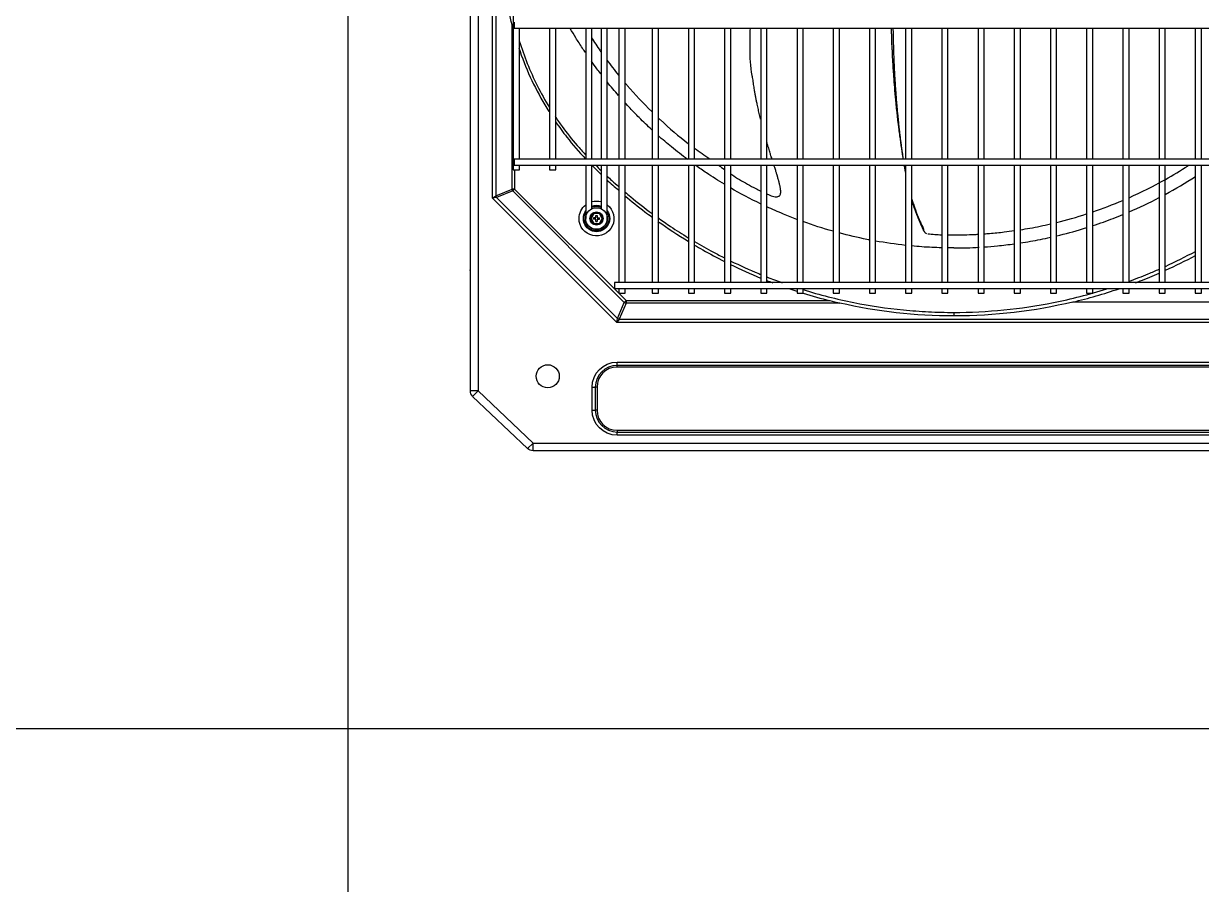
# Model space of a CAD drawing. Header units: millimetres. Extents: x 0 to 504600, y 0 to 118800.
# Drawn here: x 432127 to 432891, y 50218 to 50777 of the extents above; entities that cross this region are included whole.
import ezdxf

# ---------------------------------------------------------------- set-up
doc = ezdxf.new("R2010")
doc.units = ezdxf.units.MM
doc.header["$LTSCALE"] = 200
for name, color, linetype in [('LG-AIRCON', 240, 'Continuous'), ('PAD', 5, 'Continuous'), ('냉매배관평면도', 2, 'Continuous')]:
    doc.layers.add(name, color=color, linetype=linetype)

# ---------------------------------------------------------------- blocks, each defined once
blk = doc.blocks.new('UXB1', base_point=(168674.67, -72229.04))
at = {"layer": 'LG-AIRCON', "color": 0}
for p, q in [((168053.54, -72188.36), (168053.54, -71507.37)), ((168058.54, -71507.37), (168058.54, -72188.36)), ((168067.94, -72063.22), (168067.94, -71572.66)), ((168070.06, -71574.19), (168070.06, -72061.7)), ((168081.39, -71590.98), (168081.39, -72044.9)), ((168080.54, -72057.36), (168080.54, -71950.89)), ((168081.96, -71949.12), (168081.96, -71951.12)), ((168081.96, -71951.12), (168081.96, -71953.12)), ((168081.96, -71953.12), (169266.49, -71953.12)), ((168085.39, -72037.9), (168085.39, -71953.12)), ((168104.89, -71953.12), (168104.89, -72037.9)), ((168108.89, -72037.9), (168108.89, -71953.12)), ((168128.39, -71953.12), (168128.39, -72037.9)), ((168132.39, -72037.9), (168132.39, -71953.12)), ((168138.38, -71953.12), (168138.38, -72037.91)), ((168142.38, -72037.91), (168142.38, -71953.12)), ((168149.95, -71953.11), (168149.95, -72037.9)), ((168153.95, -72037.9), (168153.95, -71953.11)), ((168171.52, -71953.11), (168171.52, -72037.9)), ((168175.52, -72037.9), (168175.52, -71953.11)), ((168195.02, -71953.11), (168195.02, -72037.9)), ((168199.01, -72037.9), (168199.01, -71953.11)), ((168218.51, -71953.11), (168218.51, -72037.9)), ((168222.51, -72037.9), (168222.51, -71953.11)), ((168242.01, -71953.11), (168242.01, -72037.9)), ((168246.01, -72037.9), (168246.01, -71953.11)), ((168265.5, -71953.11), (168265.5, -72037.9)), ((168269.5, -72037.9), (168269.5, -71953.11)), ((168289, -71953.11), (168289, -72037.9)), ((168293, -72037.9), (168293, -71953.11)), ((168312.5, -71953.11), (168312.5, -72037.9)), ((168316.5, -72037.9), (168316.5, -71953.11)), ((168335.99, -71953.11), (168335.99, -72037.9)), ((168339.99, -72037.9), (168339.99, -71953.11)), ((168359.49, -71953.11), (168359.49, -72037.9)), ((168363.49, -72037.9), (168363.49, -71953.11)), ((168382.99, -71953.11), (168382.99, -72037.9)), ((168386.99, -72037.9), (168386.99, -71953.11)), ((168406.48, -71953.11), (168406.48, -72037.9)), ((168410.48, -72037.9), (168410.48, -71953.11)), ((168429.98, -71953.11), (168429.98, -72037.9)), ((168433.98, -72037.9), (168433.98, -71953.11)), ((168453.48, -71953.11), (168453.48, -72037.9)), ((168457.47, -72037.9), (168457.47, -71953.11)), ((168476.97, -71953.11), (168476.97, -72037.9)), ((168480.97, -72037.9), (168480.97, -71953.11)), ((168500.47, -71953.11), (168500.47, -72037.9)), ((168504.47, -72037.9), (168504.47, -71953.11)), ((168523.96, -71953.11), (168523.96, -72037.9)), ((168527.96, -72037.9), (168527.96, -71953.11)), ((168053.34, -71997.24), (168053.34, -72000.24)), ((168053.34, -72000.24), (168053.34, -72022.08)), ((168053.54, -72000.24), (168053.34, -72000.24)), ((169266.49, -72037.91), (168081.96, -72037.91)), ((168081.96, -72037.91), (168081.96, -72039.9)), ((168081.39, -72044.9), (168085.39, -72044.9)), ((168081.96, -72039.9), (168081.96, -72041.9)), ((168081.96, -72041.9), (169266.49, -72041.9)), ((168082.09, -72044.9), (168082.09, -72057.36)), ((168085.39, -72044.9), (168085.39, -72041.9)), ((168104.89, -72041.9), (168104.89, -72044.9)), ((168104.89, -72044.9), (168108.89, -72044.9)), ((168108.89, -72044.9), (168108.89, -72041.9)), ((168128.39, -72041.9), (168128.39, -72053.25)), ((168132.39, -72053.25), (168132.39, -72041.9)), ((168138.38, -72041.9), (168138.38, -72053.25)), ((168142.38, -72053.25), (168142.38, -72041.9)), ((168149.95, -72041.9), (168149.95, -72117.89)), ((168153.95, -72117.89), (168153.95, -72041.9)), ((168171.52, -72041.9), (168171.52, -72117.89)), ((168175.52, -72117.89), (168175.52, -72041.9)), ((168195.02, -72041.9), (168195.02, -72117.89)), ((168199.01, -72117.89), (168199.01, -72041.9)), ((168218.51, -72041.9), (168218.51, -72117.89)), ((168222.51, -72117.89), (168222.51, -72041.9)), ((168242.01, -72041.9), (168242.01, -72117.89)), ((168246.01, -72117.89), (168246.01, -72041.9)), ((168265.5, -72041.9), (168265.5, -72117.89)), ((168269.5, -72117.89), (168269.5, -72041.9)), ((168289, -72041.9), (168289, -72117.89)), ((168293, -72117.89), (168293, -72041.9)), ((168312.5, -72041.9), (168312.5, -72117.89)), ((168316.5, -72117.89), (168316.5, -72041.9)), ((168335.99, -72041.9), (168335.99, -72117.89)), ((168339.99, -72117.89), (168339.99, -72041.9)), ((168359.49, -72041.9), (168359.49, -72117.89)), ((168363.49, -72117.89), (168363.49, -72041.9)), ((168382.99, -72041.9), (168382.99, -72117.89)), ((168386.99, -72117.89), (168386.99, -72041.9)), ((168406.48, -72041.9), (168406.48, -72117.89)), ((168410.48, -72117.89), (168410.48, -72041.9)), ((168429.98, -72041.9), (168429.98, -72117.89)), ((168433.98, -72117.89), (168433.98, -72041.9)), ((168453.48, -72041.9), (168453.48, -72117.89)), ((168457.47, -72117.89), (168457.47, -72041.9)), ((168476.97, -72041.9), (168476.97, -72117.89)), ((168480.97, -72117.89), (168480.97, -72041.9)), ((168500.47, -72041.9), (168500.47, -72117.89)), ((168504.47, -72117.89), (168504.47, -72041.9)), ((168523.96, -72041.9), (168523.96, -72117.89)), ((168527.96, -72117.89), (168527.96, -72041.9)), ((168128.39, -72053.25), (168128.39, -72056.07)), ((168132.39, -72056.07), (168132.39, -72053.25)), ((168138.38, -72053.25), (168138.38, -72056.08)), ((168142.38, -72056.08), (168142.38, -72053.25)), ((168053.34, -72062.05), (168053.34, -72106.89)), ((168067.94, -72063.22), (168070.06, -72061.7)), ((168070.06, -72061.7), (168080.54, -72057.36)), ((168080.99, -72058.46), (168070.52, -72062.8)), ((168082.09, -72057.36), (168080.54, -72057.36)), ((168082.09, -72057.36), (168080.99, -72058.46)), ((168153.42, -72130.88), (168080.99, -72058.46)), ((168082.09, -72057.36), (168154.52, -72129.78)), ((168128.39, -72056.07), (168128.39, -72059.73)), ((168128.39, -72056.49), (168128.39, -72076.32)), ((168128.39, -72056.49), (168128.39, -72076.47)), ((168132.39, -72059.73), (168132.39, -72056.07)), ((168132.39, -72070.16), (168132.39, -72056.49)), ((168138.38, -72056.08), (168138.38, -72059.73)), ((168138.38, -72059.73), (168138.38, -72062.56)), ((168142.38, -72059.73), (168142.38, -72056.08)), ((168142.38, -72056.08), (168142.38, -72056.08)), ((168142.38, -72059.73), (168142.38, -72059.73)), ((168142.38, -72062.56), (168142.38, -72059.73)), ((168070.52, -72062.8), (168067.94, -72063.22)), ((168148.66, -72143.93), (168067.94, -72063.22)), ((168070.52, -72062.8), (168149.08, -72141.36)), ((168138.38, -72062.56), (168138.38, -72070.16)), ((168142.38, -72076.33), (168142.38, -72062.56)), ((168131.14, -72076.49), (168133.26, -72072.81)), ((168133.26, -72080.17), (168131.14, -72076.49)), ((168131.14, -72076.49), (168131.71, -72076.49)), ((168133.55, -72073.31), (168131.71, -72076.49)), ((168131.71, -72076.49), (168133.55, -72079.67)), ((168133.26, -72072.81), (168137.51, -72072.81)), ((168133.26, -72072.81), (168133.55, -72073.31)), ((168134.89, -72075.99), (168133.39, -72075.99)), ((168133.39, -72076.99), (168133.39, -72075.99)), ((168134.89, -72076.99), (168133.39, -72076.99)), ((168137.22, -72073.31), (168133.55, -72073.31)), ((168134.89, -72074.49), (168135.89, -72074.49)), ((168134.89, -72075.99), (168134.89, -72074.49)), ((168134.89, -72078.49), (168134.89, -72076.99)), ((168135.89, -72074.49), (168135.89, -72075.99)), ((168135.89, -72075.99), (168137.39, -72075.99)), ((168135.89, -72076.99), (168135.89, -72078.49)), ((168135.89, -72076.99), (168137.39, -72076.99)), ((168137.22, -72073.31), (168137.51, -72072.81)), ((168139.06, -72076.49), (168137.22, -72073.31)), ((168137.22, -72079.67), (168139.06, -72076.49)), ((168137.39, -72076.99), (168137.39, -72075.99)), ((168137.51, -72072.81), (168139.63, -72076.49)), ((168139.63, -72076.49), (168137.51, -72080.17)), ((168139.06, -72076.49), (168139.63, -72076.49)), ((168133.26, -72080.17), (168133.55, -72079.67)), ((168137.51, -72080.17), (168133.26, -72080.17)), ((168133.55, -72079.67), (168137.22, -72079.67)), ((168134.89, -72078.49), (168135.89, -72078.49)), ((168137.22, -72079.67), (168137.51, -72080.17)), ((168053.54, -72106.89), (168053.34, -72106.89)), ((168053.34, -72106.89), (168053.34, -72109.89)), ((169201.5, -72117.89), (168146.95, -72117.89)), ((168146.95, -72117.89), (168146.95, -72119.89)), ((168146.95, -72119.89), (168146.95, -72121.89)), ((168146.95, -72121.89), (169201.5, -72121.89)), ((168149.95, -72121.89), (168149.95, -72124.89)), ((168153.95, -72124.89), (168153.95, -72121.89)), ((168171.52, -72121.89), (168171.52, -72124.89)), ((168175.52, -72124.89), (168175.52, -72121.89)), ((168195.02, -72121.89), (168195.02, -72124.89)), ((168199.01, -72124.89), (168199.01, -72121.89)), ((168218.51, -72121.89), (168218.51, -72124.89)), ((168222.51, -72124.89), (168222.51, -72121.89)), ((168242.01, -72121.89), (168242.01, -72124.89)), ((168246.01, -72124.89), (168246.01, -72121.89)), ((168265.5, -72121.89), (168265.5, -72124.89)), ((168269.5, -72124.89), (168269.5, -72121.89)), ((168289, -72121.89), (168289, -72124.89)), ((168293, -72124.89), (168293, -72121.89)), ((168312.5, -72121.89), (168312.5, -72124.89)), ((168316.5, -72124.89), (168316.5, -72121.89)), ((168335.99, -72121.89), (168335.99, -72124.89)), ((168339.99, -72124.89), (168339.99, -72121.89)), ((168359.49, -72121.89), (168359.49, -72124.89)), ((168363.49, -72124.89), (168363.49, -72121.89)), ((168382.99, -72121.89), (168382.99, -72124.89)), ((168386.99, -72124.89), (168386.99, -72121.89)), ((168406.48, -72121.89), (168406.48, -72124.89)), ((168410.48, -72124.89), (168410.48, -72121.89)), ((168429.98, -72121.89), (168429.98, -72124.89)), ((168433.98, -72124.89), (168433.98, -72121.89)), ((168453.48, -72121.89), (168453.48, -72124.89)), ((168457.47, -72124.89), (168457.47, -72121.89)), ((168476.97, -72121.89), (168476.97, -72124.89)), ((168480.97, -72124.89), (168480.97, -72121.89)), ((168500.47, -72121.89), (168500.47, -72124.89)), ((168504.47, -72124.89), (168504.47, -72121.89)), ((168523.96, -72121.89), (168523.96, -72124.89)), ((168527.96, -72124.89), (168527.96, -72121.89)), ((168149.08, -72141.36), (168153.42, -72130.88)), ((168149.95, -72124.89), (168153.95, -72124.89)), ((168154.52, -72129.78), (168153.42, -72130.88)), ((168154.52, -72129.78), (168286.79, -72129.78)), ((168154.52, -72129.78), (168154.52, -72131.34)), ((168171.52, -72124.89), (168175.52, -72124.89)), ((168195.02, -72124.89), (168199.01, -72124.89)), ((168218.51, -72124.89), (168222.51, -72124.89)), ((168242.01, -72124.89), (168246.01, -72124.89)), ((168265.5, -72124.89), (168269.5, -72124.89)), ((168289, -72124.89), (168293, -72124.89)), ((168312.5, -72124.89), (168316.5, -72124.89)), ((168335.99, -72124.89), (168339.99, -72124.89)), ((168359.49, -72124.89), (168363.49, -72124.89)), ((168382.99, -72124.89), (168386.99, -72124.89)), ((168406.48, -72124.89), (168410.48, -72124.89)), ((168429.98, -72124.89), (168433.98, -72124.89)), ((168552.66, -72130.69), (168444.46, -72130.69)), ((168453.48, -72124.89), (168457.47, -72124.89)), ((168476.97, -72124.89), (168480.97, -72124.89)), ((168500.47, -72124.89), (168504.47, -72124.89)), ((168523.96, -72124.89), (168527.96, -72124.89)), ((168154.52, -72131.34), (168150.18, -72141.81)), ((168293.28, -72131.34), (168154.52, -72131.34)), ((168148.66, -72143.93), (168149.08, -72141.36)), ((168150.18, -72141.81), (168148.66, -72143.93)), ((169200.23, -72143.93), (168148.66, -72143.93)), ((168150.18, -72141.81), (169198.7, -72141.81)), ((168148.72, -72169.6), (169200.16, -72169.6)), ((168148.72, -72171.73), (168148.72, -72169.6)), ((169200.16, -72171.73), (168148.72, -72171.73)), ((168148.72, -72172.85), (168148.72, -72171.73)), ((169200.16, -72172.85), (168148.72, -72172.85)), ((168058.54, -72188.36), (168053.54, -72188.36)), ((168055, -72191.89), (168058.54, -72188.36)), ((168090.68, -72225.69), (168055, -72191.89)), ((168058.54, -72188.36), (168094.22, -72222.16)), ((168132.48, -72200.84), (168132.48, -72185.85)), ((168132.48, -72185.85), (168134.6, -72185.85)), ((168134.6, -72185.85), (168134.6, -72200.84)), ((168135.72, -72185.85), (168134.6, -72185.85)), ((168135.72, -72185.85), (168135.72, -72200.84)), ((168132.48, -72200.84), (168134.6, -72200.84)), ((168135.72, -72200.84), (168134.6, -72200.84)), ((168148.72, -72213.84), (169200.16, -72213.84)), ((168148.72, -72213.84), (168148.72, -72214.96)), ((168148.72, -72214.96), (169200.16, -72214.96)), ((168148.72, -72217.08), (168148.72, -72214.96)), ((168090.68, -72225.69), (168094.22, -72222.16)), ((168094.22, -72222.16), (169255.13, -72222.16)), ((168094.22, -72227.16), (168094.22, -72222.16)), ((169200.16, -72217.08), (168148.72, -72217.08)), ((169255.13, -72227.16), (168094.22, -72227.16))]:
    blk.add_line(p, q, dxfattribs=at)
for centre, radius in [((168135.39, -72076.49), 7), ((168135.39, -72076.49), 4.25), ((168135.39, -72076.49), 4.25), ((168103.73, -72178.85), 7.5)]:
    blk.add_circle(centre, radius, dxfattribs=at)
for centre, radius, start, end in [((168054.14, -71997.24), 0.8, 138.58948, 180), ((168148.72, -72185.85), 14.12, 90, 180), ((168148.72, -72185.85), 13, 90, 180), ((168148.72, -72200.84), 14.12, 180, 270), ((168148.72, -72200.84), 13, 180, 270)]:
    blk.add_arc(centre, radius, start, end, dxfattribs=at)
at = {"layer": 'LG-AIRCON', "color": 0, "extrusion": (0, 0, -1)}
for centre, radius, start, end in [((-168135.39, -72076.49), 11.33, 0, 51.85121), ((-168135.39, -72076.49), 11.33, 128.14308, 0), ((-168135.39, -72076.49), 11.33, 74.64936, 105.34505), ((-168135.39, -72076.49), 8.56, 69.50254, 110.49186), ((-168135.39, -72076.49), 8, 67.97802, 112.0104), ((-168135.39, -72076.49), 8.56, 0, 35.19559), ((-168135.39, -72076.49), 8.56, 144.78738, 0), ((-168135.39, -72076.49), 8, 151.01995, 0), ((-168135.39, -72076.49), 8, 0, 28.95757), ((-168054.14, -72109.89), 0.8, 318.58948, 0), ((-168148.72, -72185.85), 16.24, 0, 90), ((-168058.54, -72188.36), 5, 315, 0), ((-168148.72, -72200.84), 16.24, 270, 0), ((-168094.22, -72222.16), 5, 270, 315)]:
    blk.add_arc(centre, radius, start, end, dxfattribs=at)
at = {"layer": 'LG-AIRCON', "color": 0}
for centre, major_axis in [((168071.62, -72061.7), (0.84, -2.03)), ((168082.09, -72057.36), (0.84, -2.03)), ((168154.52, -72129.78), (2.03, -0.84)), ((168150.18, -72140.26), (2.03, -0.84))]:
    blk.add_ellipse(centre, major_axis=major_axis, ratio=0.678598, start_param=4.438375, end_param=4.986403, dxfattribs=at)
for points, knots in [([(168080.54, -71950.89), (168077.66, -71939.35), (168075.87, -71927.64), (168074.77, -71909.79), (168074.51, -71903.82), (168073.96, -71891.89), (168073.71, -71885.92), (168072.62, -71856.05), (168072.18, -71832.07), (168072.18, -71808.1)], [0, 0, 0, 0, 0.25, 0.25, 0.375, 0.375, 0.5, 0.5, 1, 1, 1, 1]), ([(168128.31, -71969.03), (168127.63, -71968.03), (168125.46, -71964.8), (168122.11, -71959.57), (168119.52, -71955.28), (168118.35, -71953.29)], [0, 0, 0, 0, 0.194465, 0.627386, 1, 1, 1, 1]), ([(168236.52, -71984.62), (168236.47, -71984.32), (168235.28, -71978.19), (168234.96, -71967.61), (168235.03, -71957.37), (168235.24, -71953.12)], [0, 0, 0, 0, 0.028763, 0.596266, 1, 1, 1, 1]), ([(168326.54, -71953.11), (168326.54, -71953.41), (168326.54, -71954.08), (168326.59, -71955.21), (168326.73, -71956.88), (168326.78, -71958.81), (168326.8, -71961.02), (168326.89, -71963.42), (168327.09, -71965.94), (168327.2, -71968.09), (168327.23, -71969.82), (168327.26, -71971.39), (168327.48, -71973.45), (168327.58, -71975.68), (168327.66, -71977.82), (168327.81, -71980.14), (168328.06, -71982.59), (168328.21, -71984.72), (168328.28, -71986.47), (168328.37, -71988.1), (168328.65, -71990.21), (168328.79, -71992.52), (168328.93, -71994.71), (168329.15, -71997), (168329.45, -71999.39), (168329.64, -72001.52), (168329.76, -72003.32), (168329.92, -72005.03), (168330.27, -72007.2), (168330.46, -72009.76), (168330.69, -72012.03), (168331, -72014.32), (168331.33, -72016.61), (168331.55, -72018.85), (168331.9, -72021.8), (168332.35, -72024.04), (168332.62, -72026.67), (168332.94, -72029.17), (168333.41, -72031.81), (168333.76, -72034.04), (168334.01, -72035.89), (168334.19, -72037.03), (168334.32, -72037.66), (168334.37, -72037.91)], [0, 0, 0, 0, 0.010355, 0.022017, 0.034912, 0.06644, 0.084702, 0.104252, 0.145583, 0.183247, 0.197905, 0.209829, 0.23371, 0.264361, 0.282067, 0.301316, 0.342279, 0.380092, 0.394981, 0.407215, 0.43204, 0.463541, 0.481722, 0.501226, 0.542595, 0.579874, 0.594265, 0.606592, 0.633467, 0.667291, 0.686602, 0.707431, 0.750283, 0.785454, 0.798796, 0.843668, 0.862, 0.881783, 0.924485, 0.963805, 0.979109, 0.991789, 1, 1, 1, 1]), ([(168327.77, -71953.1), (168327.78, -71953.53), (168327.79, -71954.28), (168327.81, -71955.69), (168327.84, -71957.01), (168327.87, -71958.68), (168327.9, -71960.03), (168327.95, -71961.73), (168327.99, -71963.24), (168328.04, -71964.9), (168328.08, -71966.37), (168328.13, -71967.85), (168328.19, -71969.49), (168328.24, -71970.96), (168328.31, -71972.6), (168328.37, -71974.08), (168328.44, -71975.74), (168328.51, -71977.25), (168328.59, -71978.76), (168328.67, -71980.41), (168328.75, -71981.87), (168328.84, -71983.49), (168328.92, -71984.94), (168329.02, -71986.56), (168329.12, -71988.17), (168329.21, -71989.62), (168329.32, -71991.24), (168329.42, -71992.71), (168329.54, -71994.35), (168329.65, -71995.82), (168329.76, -71997.26), (168329.88, -71998.85), (168330.01, -72000.43), (168330.14, -72002), (168330.28, -72003.58), (168330.41, -72004.99), (168330.55, -72006.56), (168330.68, -72007.98), (168330.83, -72009.57), (168330.98, -72011), (168331.12, -72012.42), (168331.28, -72013.97), (168331.43, -72015.36), (168331.59, -72016.88), (168331.75, -72018.25), (168331.92, -72019.77), (168332.1, -72021.29), (168332.26, -72022.65), (168332.45, -72024.16), (168332.62, -72025.53), (168332.82, -72027.05), (168333, -72028.42), (168333.18, -72029.77), (168333.38, -72031.25), (168333.57, -72032.56), (168333.78, -72034.02), (168333.95, -72035.18), (168334.16, -72036.58), (168334.28, -72037.4), (168334.36, -72037.92)], [0, 0, 0, 0, 0.014465, 0.025686, 0.048127, 0.059348, 0.081789, 0.09301, 0.115451, 0.132282, 0.149113, 0.165944, 0.182775, 0.205216, 0.216437, 0.238878, 0.255709, 0.27254, 0.289371, 0.306202, 0.328643, 0.339864, 0.362305, 0.379136, 0.395967, 0.418408, 0.429629, 0.45207, 0.468901, 0.485732, 0.502563, 0.519394, 0.541835, 0.558666, 0.575497, 0.597939, 0.609159, 0.631601, 0.648431, 0.665262, 0.682093, 0.698924, 0.721366, 0.732586, 0.755028, 0.771859, 0.78869, 0.811131, 0.822351, 0.844793, 0.861624, 0.878455, 0.895286, 0.912117, 0.934558, 0.945779, 0.96822, 0.97944, 1, 1, 1, 1]), ([(168085.15, -71960.77), (168085.19, -71960.91), (168085.23, -71961.05), (168088.32, -71971.11), (168092.25, -71980.94), (168099.34, -71995.11), (168101.98, -71999.87), (168104.82, -72004.5)], [0, 0, 0, 0, 0.009339, 0.009339, 0.659059, 0.659059, 1, 1, 1, 1]), ([(168132.06, -71959.21), (168133.91, -71962.08), (168136, -71965.18), (168138.16, -71968.26), (168138.34, -71968.51)], [0, 0, 0, 0, 0.918999, 1, 1, 1, 1]), ([(168084.9, -71965.82), (168089.24, -71978.75), (168094.9, -71991.07), (168102.72, -72004.28), (168103.61, -72005.75), (168104.53, -72007.2)], [0, 0, 0, 0, 0.888688, 0.888688, 1, 1, 1, 1]), ([(168138.14, -71982.65), (168137.31, -71981.56), (168135.28, -71978.88), (168133.3, -71976.17), (168132.14, -71974.54)], [0, 0, 0, 0, 0.406175, 1, 1, 1, 1]), ([(168241.85, -72012.03), (168241.77, -72011.71), (168241.55, -72010.83), (168241.2, -72009.36), (168240.8, -72007.63), (168240.4, -72005.9), (168240.03, -72004.17), (168239.62, -72002.25), (168239.27, -72000.51), (168238.89, -71998.58), (168238.59, -71997.03), (168238.24, -71995.08), (168237.94, -71993.33), (168237.62, -71991.35), (168237.34, -71989.56), (168237.07, -71987.74), (168236.82, -71985.92), (168236.66, -71984.7), (168236.59, -71984.1)], [0, 0, 0, 0, 0.034815, 0.097756, 0.160698, 0.223639, 0.28658, 0.349522, 0.433443, 0.475404, 0.559326, 0.601287, 0.685208, 0.74815, 0.811091, 0.874032, 0.936973, 1, 1, 1, 1]), ([(168149.73, -71996.8), (168148.45, -71995.34), (168145.94, -71992.4), (168143.49, -71989.42), (168142.29, -71987.93)], [0, 0, 0, 0, 0.502284, 1, 1, 1, 1]), ([(168153.85, -71988.52), (168154.35, -71989.11), (168159.82, -71995.48), (168165.67, -72001.68), (168171.24, -72007.15)], [0, 0, 0, 0, 0.092857, 1, 1, 1, 1]), ([(168163.05, -72011.05), (168161.06, -72009.03), (168157.89, -72005.81), (168154.82, -72002.49), (168153.69, -72001.25)], [0, 0, 0, 0, 0.627651, 1, 1, 1, 1]), ([(168108.46, -72010.21), (168109.94, -72012.43), (168111.46, -72014.62), (168116.08, -72020.99), (168119.32, -72025.08), (168124.45, -72031.05), (168126.21, -72033.01), (168128.1, -72035.03), (168128.19, -72035.13), (168128.29, -72035.23)], [0, 0, 0, 0, 0.252174, 0.252174, 0.74207, 0.74207, 0.987018, 0.987018, 1, 1, 1, 1]), ([(168108.85, -72013.77), (168111.17, -72017.16), (168113.61, -72020.48), (168119.95, -72028.56), (168123.97, -72033.22), (168128.23, -72037.7)], [0, 0, 0, 0, 0.39962, 0.39962, 1, 1, 1, 1]), ([(168175.43, -72011.19), (168175.91, -72011.64), (168182.11, -72017.47), (168188.62, -72023.13), (168194.98, -72027.96)], [0, 0, 0, 0, 0.077831, 1, 1, 1, 1]), ([(168194.39, -72038.18), (168190.88, -72035.56), (168187.43, -72032.86), (168181.07, -72027.64), (168178.16, -72025.15), (168175.29, -72022.6)], [0, 0, 0, 0, 0.533334, 0.533334, 1, 1, 1, 1]), ([(168249.28, -72037.92), (168249.28, -72037.91), (168249.14, -72037.44), (168248.83, -72036.48), (168248.42, -72035.18), (168248.01, -72033.86), (168247.59, -72032.52), (168247.17, -72031.15), (168246.75, -72029.78), (168246.35, -72028.44), (168246.06, -72027.45), (168245.92, -72026.98)], [0, 0, 0, 0, 0.000305, 0.138428, 0.276551, 0.368633, 0.506756, 0.644879, 0.736961, 0.875084, 1, 1, 1, 1]), ([(168218.34, -72054.28), (168214.43, -72051.93), (168210.58, -72049.49), (168204.45, -72045.39), (168202.13, -72043.78), (168199.83, -72042.15)], [0, 0, 0, 0, 0.617576, 0.617576, 1, 1, 1, 1]), ([(168254.72, -72060.8), (168254.76, -72060.66), (168254.82, -72060.4), (168254.88, -72060.1), (168254.92, -72059.64), (168254.93, -72059.28), (168254.93, -72058.84), (168254.9, -72058.33), (168254.86, -72057.87), (168254.78, -72057.27), (168254.7, -72056.75), (168254.59, -72056.12), (168254.47, -72055.52), (168254.3, -72054.75), (168254.12, -72053.97), (168253.91, -72053.16), (168253.72, -72052.43), (168253.53, -72051.69), (168253.28, -72050.81), (168253.02, -72049.9), (168252.7, -72048.84), (168252.42, -72047.89), (168252.12, -72046.91), (168251.82, -72045.92), (168251.46, -72044.77), (168251.09, -72043.59), (168250.77, -72042.6), (168250.6, -72042.05), (168250.52, -72041.8)], [0, 0, 0, 0, 0.051203, 0.085927, 0.120651, 0.155375, 0.190098, 0.224822, 0.259546, 0.29427, 0.328994, 0.363718, 0.398442, 0.433165, 0.485251, 0.519975, 0.554699, 0.589423, 0.624147, 0.676233, 0.710956, 0.763042, 0.797766, 0.83249, 0.884576, 0.936662, 0.971386, 1, 1, 1, 1]), ([(168335, -72041.9), (168335.01, -72041.91), (168335.08, -72042.36), (168335.23, -72043.24), (168335.45, -72044.53), (168335.65, -72045.66), (168335.84, -72046.66), (168335.94, -72047.24), (168336, -72047.53)], [0, 0, 0, 0, 0.008257, 0.234671, 0.461085, 0.687499, 0.838441, 1, 1, 1, 1]), ([(168335.12, -72041.9), (168335.13, -72041.98), (168335.22, -72042.56), (168335.38, -72043.66), (168335.67, -72045.3), (168335.88, -72046.35), (168336, -72046.92)], [0, 0, 0, 0, 0.049758, 0.328143, 0.614367, 1, 1, 1, 1]), ([(168480.97, -72062.99), (168488.87, -72059.48), (168501.76, -72053.03), (168514.43, -72045.39), (168519.31, -72042.23)], [0, 0, 0, 0, 0.61117, 1, 1, 1, 1]), ([(168142.19, -72048.96), (168143.23, -72049.92), (168144.27, -72050.88), (168146.81, -72053.19), (168148.32, -72054.53), (168149.85, -72055.86)], [0, 0, 0, 0, 0.410399, 0.410399, 1, 1, 1, 1]), ([(168222.49, -72047.56), (168222.74, -72047.72), (168226.23, -72050.09), (168231.65, -72053.32), (168238.02, -72056.67), (168240.92, -72058.14), (168241.98, -72058.67)], [0, 0, 0, 0, 0.039319, 0.566519, 0.843939, 1, 1, 1, 1]), ([(168153.8, -72061.69), (168158.04, -72065.27), (168162.38, -72068.75), (168168.28, -72073.24), (168169.76, -72074.35), (168171.26, -72075.45)], [0, 0, 0, 0, 0.749906, 0.749906, 1, 1, 1, 1]), ([(168153.94, -72059.39), (168155.15, -72060.4), (168156.36, -72061.41), (168162.1, -72066.13), (168166.72, -72069.72), (168171.42, -72073.19)], [0, 0, 0, 0, 0.211709, 0.211709, 1, 1, 1, 1]), ([(168245.98, -72060.59), (168246.61, -72060.88), (168248.31, -72061.61), (168250.54, -72062.34), (168252.57, -72062.43), (168253.48, -72062.19), (168254.06, -72061.83), (168254.49, -72061.38), (168254.68, -72060.98), (168254.75, -72060.68)], [0, 0, 0, 0, 0.20564, 0.547118, 0.687895, 0.809193, 0.86101, 0.907117, 1, 1, 1, 1]), ([(168265.39, -72077.07), (168262.48, -72075.97), (168259.59, -72074.82), (168253.06, -72072.12), (168249.45, -72070.54), (168245.87, -72068.88)], [0, 0, 0, 0, 0.44095, 0.44095, 1, 1, 1, 1]), ([(168339.99, -72063.85), (168340.02, -72063.94), (168340.13, -72064.33), (168340.28, -72064.83), (168340.56, -72065.74), (168340.97, -72066.97), (168341.56, -72068.77), (168342.77, -72072.18), (168344.3, -72075.92), (168345.86, -72079.5), (168346.75, -72081.28), (168347.29, -72082.41), (168347.61, -72083.28), (168347.69, -72084.21), (168347.78, -72084.66), (168347.8, -72084.85)], [0, 0, 0, 0, 0.011818, 0.05826, 0.078147, 0.142338, 0.204041, 0.310202, 0.571842, 0.682665, 0.781248, 0.831854, 0.86924, 0.927978, 1, 1, 1, 1]), ([(168339.99, -72064.83), (168339.99, -72064.84), (168340.07, -72065.09), (168340.25, -72065.69), (168340.55, -72066.68), (168340.86, -72067.64), (168341.13, -72068.47), (168341.41, -72069.29), (168341.74, -72070.22), (168342.07, -72071.14), (168342.36, -72071.93), (168342.66, -72072.71), (168342.95, -72073.48), (168343.3, -72074.34), (168343.6, -72075.08), (168343.89, -72075.8), (168344.15, -72076.41), (168344.4, -72077.02), (168344.69, -72077.7), (168344.98, -72078.36), (168345.26, -72079.02), (168345.48, -72079.53), (168345.72, -72080.09), (168345.92, -72080.54), (168346.15, -72081.08), (168346.33, -72081.49), (168346.54, -72081.96), (168346.72, -72082.38), (168346.87, -72082.73), (168347.04, -72083.1), (168347.11, -72083.26), (168347.13, -72083.3)], [0, 0, 0, 0, 0.001018, 0.033246, 0.081587, 0.129929, 0.162157, 0.194385, 0.242727, 0.291069, 0.323297, 0.355525, 0.403867, 0.436095, 0.484437, 0.516665, 0.548893, 0.581121, 0.613349, 0.661691, 0.693919, 0.726147, 0.758375, 0.790603, 0.82283, 0.855058, 0.887286, 0.919514, 0.951742, 0.98397, 1, 1, 1, 1]), ([(168131.45, -72082.17), (168131.6, -72082.3), (168132.02, -72082.62), (168132.94, -72083.09), (168134.43, -72083.5), (168136.5, -72083.53), (168138.53, -72082.87), (168140.17, -72081.69), (168141.33, -72080.33), (168142.18, -72078.55), (168142.38, -72077.22), (168142.38, -72076.49)], [0, 0, 0, 0, 0.042244, 0.108681, 0.210744, 0.339451, 0.513473, 0.618017, 0.733965, 0.8613, 1, 1, 1, 1]), ([(168175.52, -72076.15), (168178.14, -72078.02), (168180.79, -72079.85), (168187.24, -72084.17), (168191.06, -72086.61), (168194.93, -72088.98)], [0, 0, 0, 0, 0.415669, 0.415669, 1, 1, 1, 1]), ([(168457.19, -72081.22), (168457.33, -72081.18), (168457.47, -72081.13), (168459.86, -72080.34), (168462.12, -72079.57), (168468.62, -72077.24), (168472.83, -72075.63), (168476.99, -72073.92)], [0, 0, 0, 0, 0.021083, 0.021083, 0.358408, 0.358408, 1, 1, 1, 1]), ([(168347.22, -72083.51), (168347.39, -72083.82), (168347.75, -72084.47), (168348.16, -72085.21), (168348.71, -72085.7), (168349.22, -72086.03), (168349.5, -72086.17)], [0, 0, 0, 0, 0.181976, 0.413188, 0.708779, 1, 1, 1, 1]), ([(168386.99, -72086.43), (168388.14, -72086.35), (168392.48, -72086.02), (168398.97, -72085.36), (168404.32, -72084.67), (168406.48, -72084.36)], [0, 0, 0, 0, 0.175255, 0.666459, 1, 1, 1, 1]), ([(168410.48, -72083.77), (168412.53, -72083.45), (168419.02, -72082.36), (168425.52, -72081.03), (168429.98, -72080.01)], [0, 0, 0, 0, 0.31466, 1, 1, 1, 1]), ([(168434.06, -72087.76), (168439.68, -72086.42), (168445.27, -72084.91), (168451.72, -72082.96), (168452.62, -72082.68), (168453.51, -72082.4)], [0, 0, 0, 0, 0.861253, 0.861253, 1, 1, 1, 1]), ([(168199.01, -72091.43), (168203.02, -72093.8), (168207.08, -72096.09), (168213.59, -72099.58), (168216, -72100.83), (168218.42, -72102.05)], [0, 0, 0, 0, 0.633211, 0.633211, 1, 1, 1, 1]), ([(168312.48, -72090.38), (168311.94, -72090.27), (168311.41, -72090.17), (168304.84, -72088.86), (168298.86, -72087.47), (168292.92, -72085.89)], [0, 0, 0, 0, 0.081892, 0.081892, 1, 1, 1, 1]), ([(168350.36, -72086.39), (168353.39, -72086.69), (168356.44, -72086.91), (168359.46, -72087.03), (168359.49, -72087.03)], [0, 0, 0, 0, 0.989422, 1, 1, 1, 1]), ([(168363.5, -72087.12), (168365, -72087.14), (168370.68, -72087.14), (168377.17, -72086.99), (168382.14, -72086.74), (168382.99, -72086.69)], [0, 0, 0, 0, 0.229112, 0.868027, 1, 1, 1, 1]), ([(168387.01, -72094.93), (168389.86, -72094.73), (168392.7, -72094.49), (168399.21, -72093.85), (168402.88, -72093.42), (168406.53, -72092.92)], [0, 0, 0, 0, 0.43543, 0.43543, 1, 1, 1, 1]), ([(168410.54, -72092.34), (168414.84, -72091.68), (168419.14, -72090.93), (168425.63, -72089.64), (168427.83, -72089.18), (168430.04, -72088.69)], [0, 0, 0, 0, 0.659092, 0.659092, 1, 1, 1, 1]), ([(168198.87, -72093.69), (168200.67, -72094.75), (168202.47, -72095.79), (168208.93, -72099.44), (168213.63, -72101.96), (168218.39, -72104.35)], [0, 0, 0, 0, 0.279714, 0.279714, 1, 1, 1, 1]), ([(168359.48, -72095.51), (168357.33, -72095.45), (168355.18, -72095.37), (168348.67, -72095.05), (168344.33, -72094.73), (168339.99, -72094.32)], [0, 0, 0, 0, 0.331279, 0.331279, 1, 1, 1, 1]), ([(168222.49, -72104.06), (168228.47, -72106.98), (168234.54, -72109.71), (168241.07, -72112.42), (168241.5, -72112.59), (168241.92, -72112.77)], [0, 0, 0, 0, 0.9348, 0.9348, 1, 1, 1, 1]), ([(168481.02, -72117.21), (168485.2, -72115.68), (168489.36, -72114.06), (168495.86, -72111.37), (168498.22, -72110.36), (168500.58, -72109.31)], [0, 0, 0, 0, 0.635021, 0.635021, 1, 1, 1, 1]), ([(168485.11, -72118.2), (168486.14, -72117.81), (168487.16, -72117.42), (168492.36, -72115.39), (168496.5, -72113.67), (168500.62, -72111.86)], [0, 0, 0, 0, 0.197193, 0.197193, 1, 1, 1, 1]), ([(168269.44, -72122.64), (168280.26, -72125.99), (168291.23, -72128.77), (168312.95, -72133.11), (168323.69, -72134.71), (168339.97, -72136.31), (168345.41, -72136.71), (168353.57, -72137.11), (168356.29, -72137.21), (168361.74, -72137.34), (168364.5, -72137.38), (168367.19, -72137.37)], [0, 0, 0, 0, 0.344826, 0.344826, 0.672413, 0.672413, 0.836207, 0.836207, 0.918103, 0.918103, 1, 1, 1, 1]), ([(168367.19, -72137.37), (168388.93, -72137.39), (168410.75, -72135.23), (168443.61, -72128.69), (168455.16, -72125.73), (168466.54, -72122.15)], [0, 0, 0, 0, 0.642828, 0.642828, 1, 1, 1, 1])]:
    blk.add_open_spline(points, degree=3, knots=knots, dxfattribs=at)
for points in [[(168080.54, -71950.89), (168080.81, -71951.97), (168081.09, -71953.06), (168081.38, -71954.16)], [(168142.11, -71973.73), (168144.53, -71977.01), (168147.04, -71980.26), (168149.65, -71983.47)], [(168171.29, -72018.97), (168168.5, -72016.39), (168165.77, -72013.77), (168163.05, -72011.05)], [(168198.94, -72030.89), (168202.21, -72033.25), (168205.55, -72035.55), (168208.9, -72037.89)], [(168132.35, -72041.92), (168132.58, -72042.14), (168132.8, -72042.35), (168133.02, -72042.57)], [(168133.02, -72042.57), (168134.73, -72044.28), (168136.45, -72045.97), (168138.18, -72047.63)], [(168134.9, -72041.96), (168136, -72043.05), (168137.12, -72044.14), (168138.24, -72045.22)], [(168214.59, -72041.9), (168215.89, -72042.84), (168217.18, -72043.78), (168218.48, -72044.72)], [(168142.11, -72051.34), (168144.61, -72053.66), (168147.14, -72055.94), (168149.7, -72058.17)], [(168504.5, -72060.87), (168511.16, -72057.26), (168517.68, -72053.4), (168524.05, -72049.28)], [(168241.86, -72066.99), (168235.23, -72063.79), (168228.72, -72060.34), (168222.35, -72056.65)], [(168457.48, -72072.19), (168463.98, -72069.97), (168470.48, -72067.49), (168476.98, -72064.73)], [(168481.03, -72072.22), (168487.66, -72069.37), (168494.16, -72066.29), (168500.53, -72062.97)], [(168433.98, -72079.06), (168440.46, -72077.46), (168446.97, -72075.62), (168453.47, -72073.52)], [(168175.28, -72078.36), (168181.66, -72082.89), (168188.21, -72087.22), (168194.88, -72091.29)], [(168288.94, -72084.8), (168282.35, -72082.94), (168275.82, -72080.85), (168269.38, -72078.54)], [(168335.98, -72093.92), (168329.44, -72093.21), (168322.93, -72092.27), (168316.46, -72091.12)], [(168367.19, -72095.61), (168365.95, -72095.61), (168364.72, -72095.6), (168363.49, -72095.59)], [(168367.19, -72095.61), (168372.74, -72095.61), (168378.25, -72095.45), (168383.74, -72095.13)], [(168504.55, -72107.53), (168511.14, -72104.51), (168517.65, -72101.27), (168524.05, -72097.82)], [(168504.56, -72110.1), (168511.19, -72107.09), (168517.72, -72103.87), (168524.1, -72100.44)], [(168222.38, -72106.34), (168228.8, -72109.46), (168235.31, -72112.38), (168241.9, -72115.08)], [(168245.96, -72114.39), (168249.24, -72115.69), (168252.53, -72116.92), (168255.84, -72118.11)], [(168245.89, -72116.68), (168247.17, -72117.18), (168248.46, -72117.68), (168249.74, -72118.17)], [(168260.13, -72121.91), (168261.89, -72122.52), (168263.66, -72123.1), (168265.44, -72123.68)], [(168444.46, -72130.69), (168454.63, -72128.27), (168464.64, -72125.38), (168474.48, -72122.03)], [(168269.42, -72124.93), (168275.14, -72126.7), (168280.93, -72128.32), (168286.79, -72129.78)], [(168286.79, -72129.78), (168288.96, -72130.33), (168291.15, -72130.85), (168293.28, -72131.34)], [(168444.46, -72130.69), (168419.47, -72136.64), (168393.84, -72139.72), (168367.49, -72139.69)], [(168367.48, -72139.69), (168342.09, -72139.72), (168317.38, -72136.85), (168293.28, -72131.34)], [(168367.19, -72137.37), (168367.19, -72137.95), (168367.19, -72138.78), (168367.19, -72139.68)]]:
    blk.add_open_spline(points, degree=3, dxfattribs=at)

msp = doc.modelspace()

# ---------------------------------------------------------------- linework, layer by layer
at = {"layer": 'PAD'}
msp.add_lwpolyline([(430699.72, 52719.58), (430699.72, 50319.58), (435499.39, 50319.58), (435499.39, 52719.58)], close=True, dxfattribs=at)
at = {"layer": '냉매배관평면도'}
msp.add_lwpolyline([(429269.85, 55935.83), (429269.85, 49939.86), (430088.59, 49939.86), (432337.31, 49939.86), (432337.31, 50847.21), (432655.6, 50847.21)], dxfattribs=at)

# ---------------------------------------------------------------- block references
at = {"layer": 'LG-AIRCON', "color": 7}
msp.add_blockref('UXB1', (433037.69, 50497.81), dxfattribs=at)

doc.saveas('drawing.dxf')
